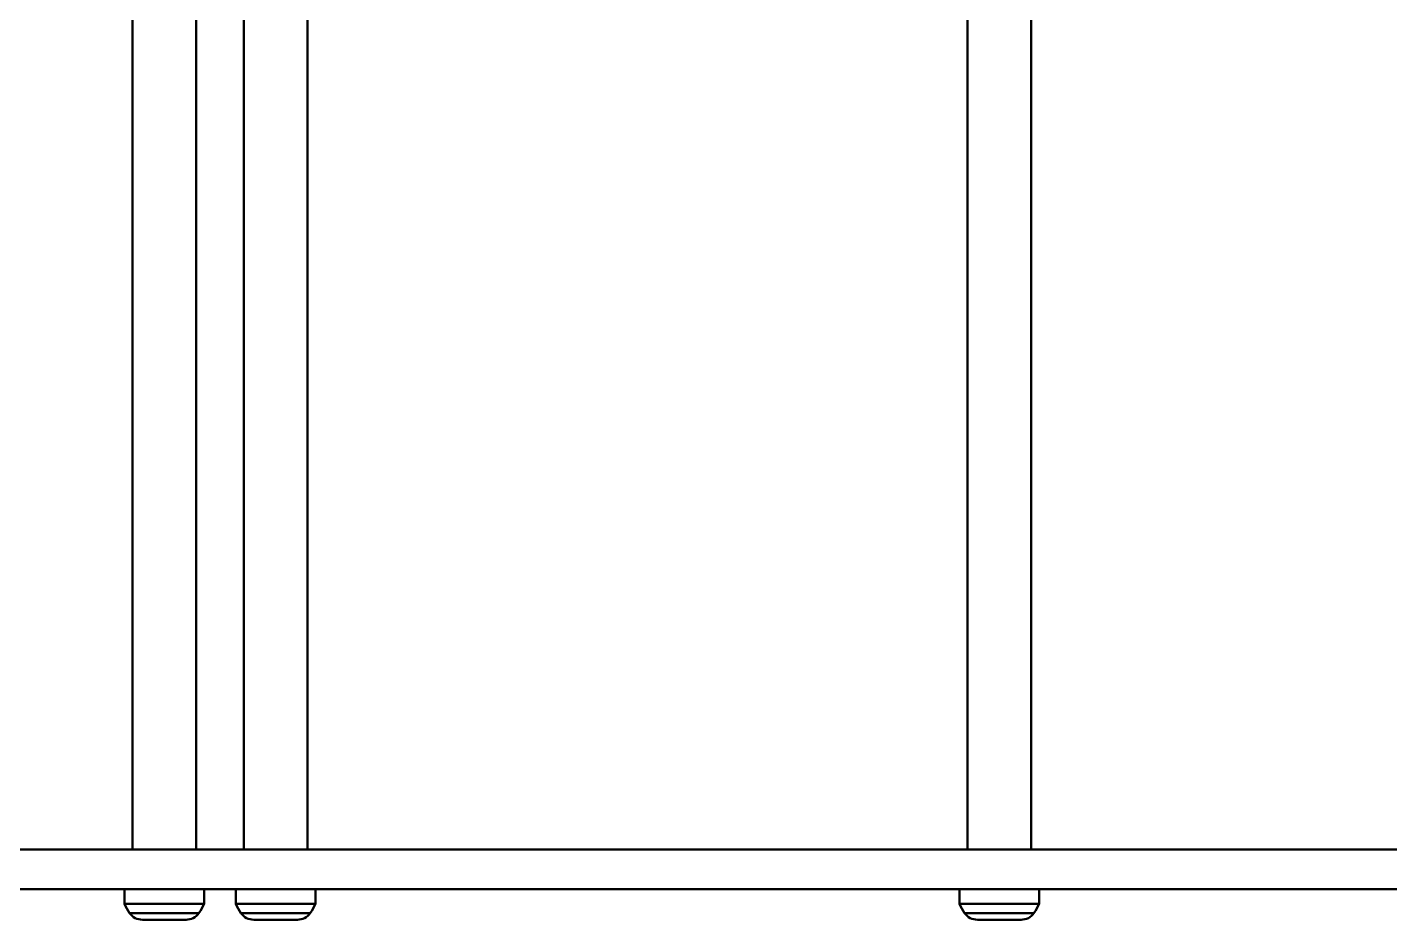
# Model space of a CAD drawing. Header units: millimetres. Extents: x 263 to 2983, y 441 to 2500.
# Drawn here: x 987.9 to 1159.2, y 2275 to 2387.3 of the extents above; entities that cross this region are included whole.
import ezdxf

# ---------------------------------------------------------------- set-up
doc = ezdxf.new("R2010")
doc.units = ezdxf.units.MM
doc.header["$LTSCALE"] = 0.5
doc.layers.add('BOL', color=7, linetype='Continuous', lineweight=50)

msp = doc.modelspace()

# ---------------------------------------------------------------- linework, layer by layer
at = {"layer": 'BOL'}
for p, q in [((1015.15, 2483.7), (1015.15, 2283.9)), ((1023.15, 2283.9), (1023.15, 2483.7)), ((1114.15, 2283.9), (1114.15, 2459.17)), ((1001.15, 2452.6), (1001.15, 2283.9)), ((1009.15, 2283.9), (1009.15, 2452.9)), ((1106.15, 2452.98), (1106.15, 2283.9)), ((1174.15, 2283.9), (444.15, 2283.9)), ((1174.15, 2278.9), (444.15, 2278.9)), ((1000.15, 2278.9), (1000.15, 2277.04)), ((1010.15, 2277.04), (1010.15, 2278.9)), ((1014.15, 2278.9), (1014.15, 2277.04)), ((1024.15, 2277.04), (1024.15, 2278.9)), ((1105.15, 2278.9), (1105.15, 2277.04)), ((1115.15, 2277.04), (1115.15, 2278.9)), ((1003.22, 2277.04), (1000.15, 2277.04)), ((1010.15, 2277.04), (1003.22, 2277.04)), ((1018.34, 2277.04), (1014.15, 2277.04)), ((1024.15, 2277.04), (1018.34, 2277.04)), ((1108.22, 2277.04), (1105.15, 2277.04)), ((1115.15, 2277.04), (1108.22, 2277.04)), ((1003.46, 2275.88), (1000.79, 2275.88)), ((1009.52, 2275.88), (1003.46, 2275.88)), ((1018.44, 2275.88), (1014.79, 2275.88)), ((1023.52, 2275.88), (1018.44, 2275.88)), ((1108.46, 2275.88), (1105.79, 2275.88)), ((1114.52, 2275.88), (1108.46, 2275.88)), ((1004.09, 2275.04), (1002.41, 2275.04)), ((1007.68, 2275.04), (1004.09, 2275.04)), ((1007.89, 2275.04), (1007.68, 2275.04)), ((1018.71, 2275.04), (1016.41, 2275.04)), ((1021.86, 2275.04), (1018.71, 2275.04)), ((1021.89, 2275.04), (1021.86, 2275.04)), ((1109.09, 2275.04), (1107.41, 2275.04)), ((1112.68, 2275.04), (1109.09, 2275.04)), ((1112.89, 2275.04), (1112.68, 2275.04))]:
    msp.add_line(p, q, dxfattribs=at)
for centre, radius, start, end in [((1005.15, 2279.01), 5.37, 201.4863, 215.6925), ((1005.15, 2279.01), 5.37, 324.3075, 338.5137), ((1019.15, 2279.01), 5.37, 201.4863, 215.6925), ((1019.15, 2279.01), 5.37, 324.3075, 338.5137), ((1110.15, 2279.01), 5.37, 201.4863, 215.6925), ((1110.15, 2279.01), 5.37, 324.3075, 338.5137), ((1002.41, 2277.04), 2, 215.6925, 270), ((1007.89, 2277.04), 2, 270, 324.3075), ((1016.41, 2277.04), 2, 215.6925, 270), ((1021.89, 2277.04), 2, 270, 324.3075), ((1107.41, 2277.04), 2, 215.6925, 270), ((1112.89, 2277.04), 2, 270, 324.3075)]:
    msp.add_arc(centre, radius, start, end, dxfattribs=at)

doc.saveas('drawing.dxf')
